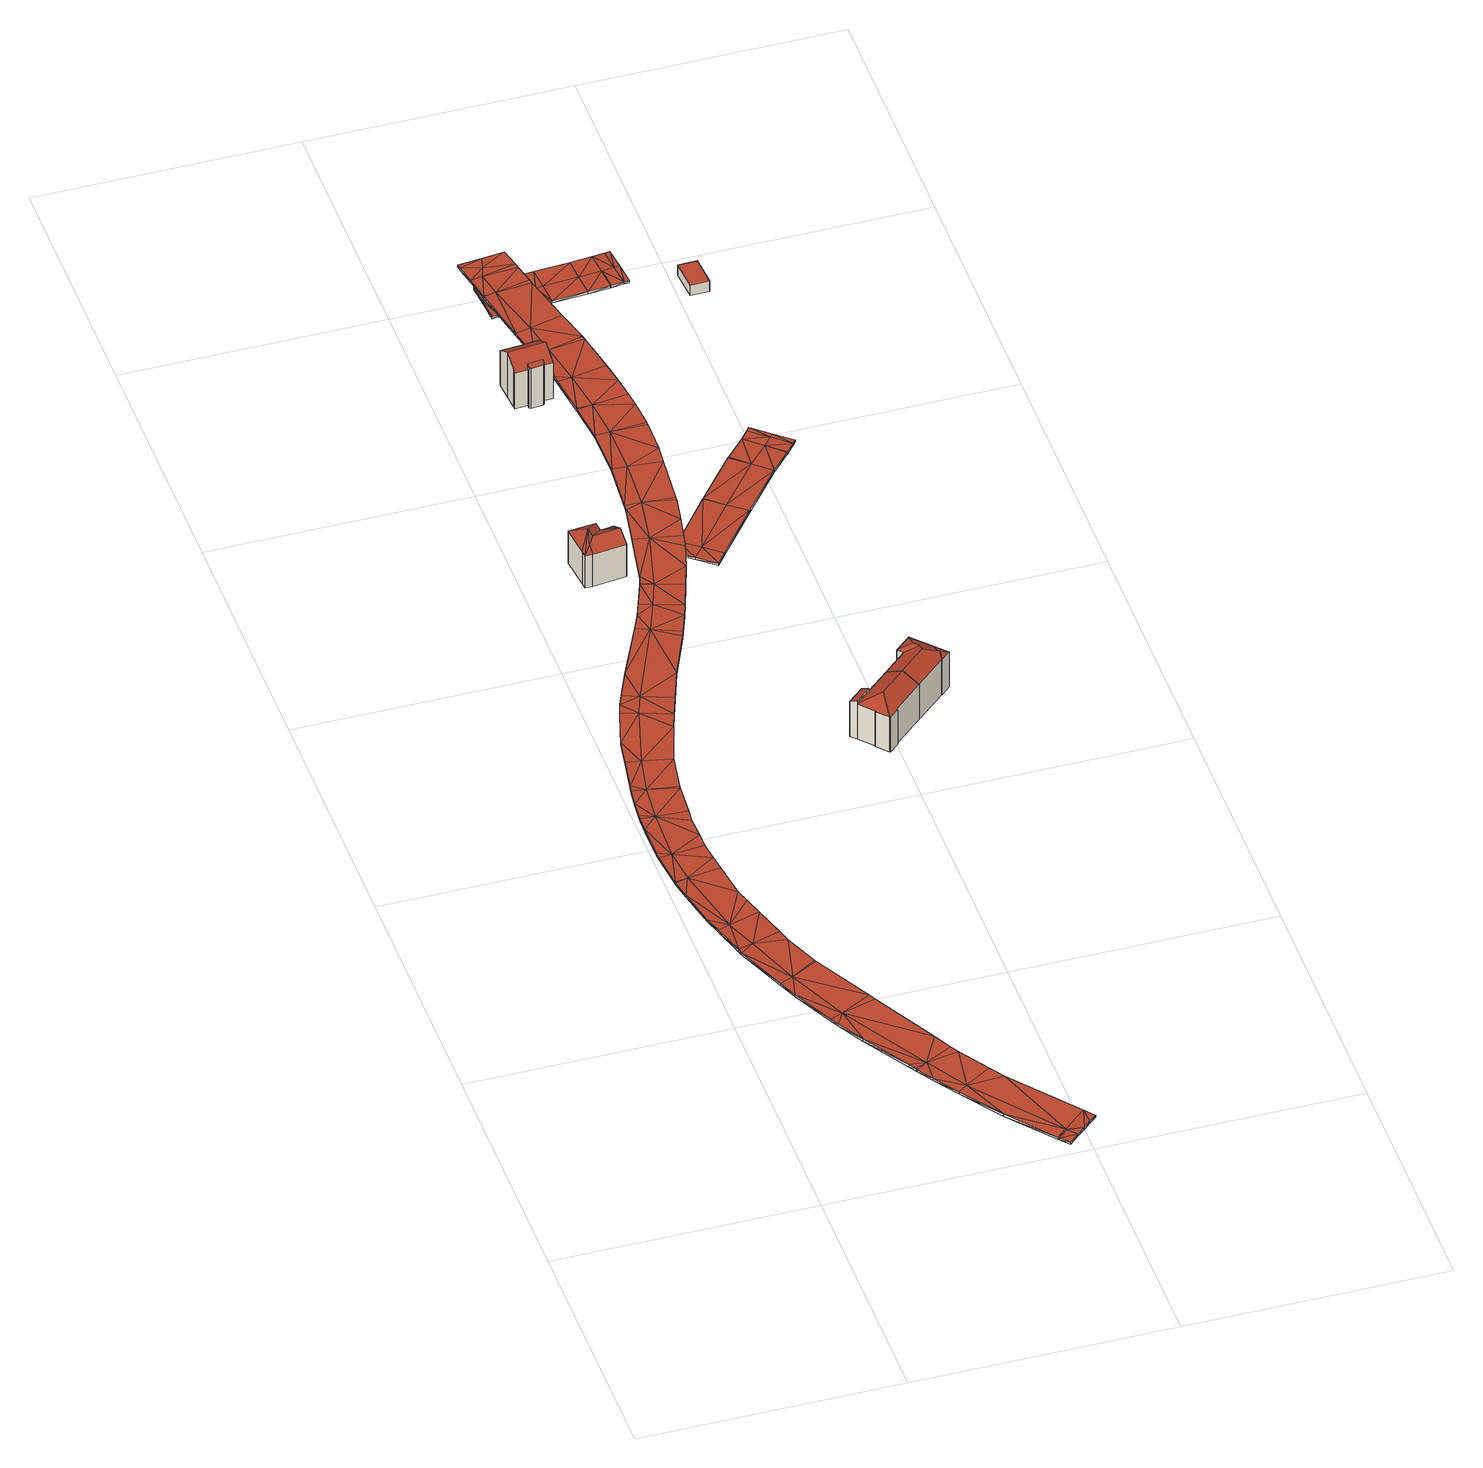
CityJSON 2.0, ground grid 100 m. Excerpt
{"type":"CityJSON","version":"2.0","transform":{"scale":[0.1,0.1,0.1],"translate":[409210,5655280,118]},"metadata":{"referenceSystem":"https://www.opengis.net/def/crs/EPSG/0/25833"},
"CityObjects":{
"building1":{"type":"Building","attributes":{"name":"Löbtauer Brücke","Stand_DGM":"2016","Stand_Basis-DLM":"2021","Gemeindeschluessel":"14612000","ObjektHoehe":1,"Stand_Laserscan":"2016","BodenHoehe":121,"Stand_3D-Stadtmodell":"2023","Geometrietyp2DReferenz":3000,"AbsoluteHoehe":123,"measuredHeight":1,"function":"53001_1800","roofType":"9999"},"geometry":[{"type":"MultiSurface","lod":"2","boundaries":[[[0,1,2]],[[3,4,5]],[[5,4,0]],[[6,3,7]],[[7,3,5]],[[8,6,7]],[[9,8,10]],[[10,8,7]],[[11,9,10]],[[12,13,14]],[[14,13,11]],[[14,11,10]],[[15,12,16]],[[16,12,14]],[[17,15,18]],[[18,15,16]],[[19,20,21]],[[21,20,18]],[[17,18,20]],[[22,19,23]],[[23,19,21]],[[24,22,25]],[[25,22,23]],[[26,27,28]],[[29,27,26]],[[30,31,32]],[[32,29,30]],[[30,29,33]],[[33,29,26]],[[33,26,34]],[[33,34,35]],[[36,37,38]],[[39,40,41]],[[41,40,42]],[[43,44,45]],[[45,44,46]],[[47,48,49]],[[49,48,45]],[[43,45,50]],[[50,45,48]],[[51,52,53]],[[53,52,49]],[[49,52,54]],[[49,54,47]],[[55,56,57]],[[57,56,53]],[[53,56,51]],[[58,59,60]],[[60,59,57]],[[57,59,55]],[[61,58,60]],[[61,60,62]],[[61,62,63]],[[63,62,64]],[[64,62,65]],[[64,65,66]],[[46,42,40]],[[67,68,69]],[[68,67,70]],[[66,65,69]],[[69,65,67]],[[71,72,70]],[[70,67,71]],[[73,72,71]],[[74,73,75]],[[75,73,71]],[[2,1,76]],[[76,74,75]],[[76,75,2]],[[4,1,0]],[[77,78,28]],[[77,28,27]],[[79,77,27]],[[79,27,29]],[[80,81,32]],[[32,81,29]],[[29,81,79]],[[82,83,38]],[[38,83,32]],[[32,83,80]],[[38,32,36]],[[36,32,31]],[[38,37,84]],[[85,86,87]],[[87,38,84]],[[87,84,85]],[[88,87,86]],[[88,86,89]],[[88,89,90]],[[91,92,93]],[[93,88,91]],[[91,88,90]],[[40,93,94]],[[94,93,92]],[[40,94,95]],[[40,95,96]],[[46,40,96]],[[46,96,97]],[[46,97,98]],[[45,46,98]],[[45,98,99]],[[45,99,100]],[[101,102,49]],[[49,45,100]],[[49,100,101]],[[103,104,53]],[[53,49,103]],[[103,49,102]],[[57,53,105]],[[105,53,104]],[[106,107,60]],[[60,57,106]],[[106,57,105]],[[60,107,62]],[[62,107,108]],[[62,108,109]],[[62,109,65]],[[65,109,110]],[[65,110,111]],[[65,111,112]],[[65,112,67]],[[67,112,113]],[[71,67,113]],[[71,113,114]],[[75,71,115]],[[75,115,116]],[[75,116,117]],[[114,115,71]],[[118,119,87]],[[120,121,38]],[[38,121,82]],[[87,119,122]],[[87,122,38]],[[38,122,120]],[[123,124,88]],[[88,124,87]],[[87,124,118]],[[125,126,93]],[[93,126,88]],[[88,126,123]],[[39,125,40]],[[40,125,93]],[[44,127,46]],[[46,127,42]],[[2,75,128]],[[2,128,129]],[[2,129,130]],[[117,128,75]],[[0,2,131]],[[131,2,130]],[[5,0,132]],[[5,132,133]],[[5,133,134]],[[131,132,0]],[[7,5,135]],[[7,135,136]],[[5,134,135]],[[10,7,137]],[[10,137,138]],[[7,136,137]],[[14,10,139]],[[14,139,140]],[[10,138,139]],[[16,14,140]],[[16,140,141]],[[142,143,18]],[[18,16,142]],[[142,16,141]],[[21,18,144]],[[21,144,145]],[[18,143,144]],[[23,21,145]],[[23,145,146]],[[25,23,146]],[[8,147,148]],[[9,11,149]],[[9,149,147]],[[11,13,150]],[[11,150,149]],[[13,12,151]],[[13,151,150]],[[12,15,152]],[[12,152,151]],[[15,17,153]],[[15,153,152]],[[17,20,154]],[[17,154,153]],[[20,19,155]],[[20,155,154]],[[19,22,156]],[[19,156,155]],[[22,24,157]],[[22,157,156]],[[24,25,158]],[[24,158,157]],[[25,146,159]],[[25,159,158]],[[146,145,160]],[[146,160,159]],[[145,144,161]],[[145,161,160]],[[144,143,162]],[[144,162,161]],[[143,142,163]],[[143,163,162]],[[142,141,164]],[[142,164,163]],[[141,140,165]],[[141,165,164]],[[140,139,166]],[[140,166,165]],[[139,138,167]],[[139,167,166]],[[138,137,168]],[[138,168,167]],[[137,136,169]],[[136,135,170]],[[137,169,168]],[[136,170,169]],[[135,134,171]],[[135,171,170]],[[134,133,172]],[[134,172,171]],[[133,132,173]],[[133,173,172]],[[132,131,174]],[[132,174,173]],[[131,130,175]],[[131,175,174]],[[130,129,176]],[[130,176,175]],[[129,128,177]],[[129,177,176]],[[128,117,178]],[[128,178,177]],[[117,116,179]],[[117,179,178]],[[116,115,180]],[[116,180,179]],[[115,114,181]],[[115,181,180]],[[114,113,182]],[[114,182,181]],[[113,112,183]],[[113,183,182]],[[112,111,184]],[[112,184,183]],[[111,110,185]],[[111,185,184]],[[110,109,186]],[[110,186,185]],[[109,108,187]],[[109,187,186]],[[108,107,188]],[[108,188,187]],[[107,106,189]],[[107,189,188]],[[106,105,190]],[[106,190,189]],[[105,104,191]],[[105,191,190]],[[104,103,192]],[[102,101,193]],[[104,192,191]],[[103,102,194]],[[103,194,192]],[[102,193,194]],[[101,100,195]],[[101,195,193]],[[100,99,196]],[[100,196,195]],[[99,98,197]],[[99,197,196]],[[98,97,198]],[[98,198,197]],[[97,96,199]],[[97,199,198]],[[96,95,200]],[[96,200,199]],[[95,94,201]],[[95,201,200]],[[94,92,202]],[[94,202,201]],[[92,91,203]],[[92,203,202]],[[91,90,204]],[[91,204,203]],[[90,89,205]],[[90,205,204]],[[89,86,206]],[[89,206,205]],[[86,85,207]],[[86,207,206]],[[85,84,208]],[[85,208,207]],[[84,37,209]],[[84,209,208]],[[37,36,210]],[[37,210,209]],[[36,31,211]],[[36,211,210]],[[31,30,212]],[[31,212,211]],[[30,33,213]],[[30,213,212]],[[33,35,214]],[[34,26,215]],[[33,214,213]],[[35,34,216]],[[35,216,214]],[[34,215,216]],[[26,28,217]],[[26,217,215]],[[120,218,219]],[[121,120,219]],[[121,219,220]],[[120,122,218]],[[122,119,221]],[[122,221,218]],[[119,118,222]],[[119,222,221]],[[118,124,223]],[[118,223,222]],[[124,123,224]],[[124,224,223]],[[123,126,225]],[[123,225,224]],[[126,125,226]],[[126,226,225]],[[125,39,227]],[[125,227,226]],[[39,41,228]],[[39,228,227]],[[41,42,229]],[[41,229,228]],[[42,127,230]],[[42,230,229]],[[127,44,231]],[[127,231,230]],[[44,43,232]],[[44,232,231]],[[43,50,233]],[[43,233,232]],[[50,48,234]],[[50,234,233]],[[48,47,235]],[[48,235,234]],[[28,78,236]],[[28,236,217]],[[78,77,237]],[[78,237,236]],[[77,79,238]],[[77,238,237]],[[79,81,239]],[[79,239,238]],[[81,80,240]],[[81,240,239]],[[80,83,241]],[[80,241,240]],[[83,82,242]],[[83,242,241]],[[82,121,220]],[[82,220,242]],[[54,243,244]],[[47,54,244]],[[47,244,235]],[[54,52,243]],[[52,51,245]],[[52,245,243]],[[51,56,246]],[[51,246,245]],[[56,55,247]],[[56,247,246]],[[55,59,248]],[[55,248,247]],[[59,58,249]],[[59,249,248]],[[58,61,250]],[[58,250,249]],[[61,63,251]],[[61,251,250]],[[63,64,252]],[[63,252,251]],[[64,66,253]],[[64,253,252]],[[66,69,254]],[[66,254,253]],[[69,68,255]],[[69,255,254]],[[68,70,256]],[[68,256,255]],[[70,72,257]],[[70,257,256]],[[72,73,258]],[[72,258,257]],[[73,74,259]],[[73,259,258]],[[74,76,260]],[[74,260,259]],[[76,1,261]],[[76,261,260]],[[1,4,262]],[[1,262,261]],[[4,3,263]],[[4,263,262]],[[3,6,264]],[[3,264,263]],[[6,8,148]],[[6,148,264]],[[8,9,147]],[[217,236,237]],[[265,217,237]],[[265,237,238]],[[266,265,238]],[[267,239,240]],[[266,239,267]],[[238,239,266]],[[268,241,242]],[[267,241,268]],[[240,241,267]],[[268,220,219]],[[242,220,268]],[[269,221,222]],[[218,221,269]],[[268,218,269]],[[219,218,268]],[[270,223,224]],[[269,223,270]],[[222,223,269]],[[271,225,226]],[[270,225,271]],[[224,225,270]],[[272,226,227]],[[271,226,272]],[[273,230,231]],[[229,230,273]],[[272,229,273]],[[228,272,227]],[[229,272,228]],[[274,231,232]],[[273,231,274]],[[275,234,235]],[[274,234,275]],[[233,274,232]],[[234,274,233]],[[276,243,245]],[[275,243,276]],[[244,243,275]],[[235,244,275]],[[277,246,247]],[[276,246,277]],[[247,248,277]],[[245,246,276]],[[278,248,249]],[[277,248,278]],[[278,249,250]],[[279,278,250]],[[251,279,250]],[[252,279,251]],[[280,279,252]],[[253,280,252]],[[254,255,281]],[[254,280,253]],[[281,280,254]],[[256,257,282]],[[256,281,255]],[[282,281,256]],[[282,257,258]],[[283,258,259]],[[282,258,283]],[[260,261,284]],[[283,259,260]],[[284,283,260]],[[285,261,262]],[[284,261,285]],[[286,262,263]],[[285,262,286]],[[287,263,264]],[[286,263,287]],[[287,264,148]],[[288,148,147]],[[287,148,288]],[[288,147,149]],[[289,150,151]],[[149,150,289]],[[288,149,289]],[[290,151,152]],[[289,151,290]],[[291,152,153]],[[290,152,291]],[[292,154,155]],[[291,154,292]],[[154,291,153]],[[293,155,156]],[[292,155,293]],[[158,156,157]],[[293,156,158]],[[217,265,215]],[[215,265,266]],[[215,266,213]],[[267,211,212]],[[212,266,267]],[[213,266,212]],[[216,215,213]],[[214,216,213]],[[268,209,210]],[[210,267,268]],[[211,267,210]],[[208,209,268]],[[269,206,207]],[[208,268,269]],[[207,208,269]],[[206,269,270]],[[205,206,270]],[[204,205,270]],[[271,202,203]],[[203,270,271]],[[204,270,203]],[[201,271,272]],[[202,271,201]],[[200,201,272]],[[199,200,272]],[[199,272,273]],[[198,199,273]],[[197,198,273]],[[197,273,274]],[[196,197,274]],[[195,196,274]],[[275,194,193]],[[195,274,275]],[[193,195,275]],[[276,191,192]],[[192,275,276]],[[194,275,192]],[[190,276,277]],[[191,276,190]],[[278,188,189]],[[189,277,278]],[[190,277,189]],[[279,188,278]],[[187,188,279]],[[186,187,279]],[[280,186,279]],[[185,186,280]],[[184,185,280]],[[183,184,280]],[[281,183,280]],[[179,180,283]],[[182,281,282]],[[181,182,282]],[[180,282,283]],[[178,179,283]],[[282,180,181]],[[177,283,284]],[[176,177,284]],[[175,176,284]],[[283,177,178]],[[174,284,285]],[[175,284,174]],[[173,285,286]],[[172,173,286]],[[171,172,286]],[[285,173,174]],[[170,286,287]],[[169,170,287]],[[170,171,286]],[[168,287,288]],[[167,168,288]],[[168,169,287]],[[166,288,289]],[[165,166,289]],[[166,167,288]],[[165,289,290]],[[164,165,290]],[[291,162,163]],[[163,290,291]],[[164,290,163]],[[161,291,292]],[[160,161,292]],[[161,162,291]],[[160,292,293]],[[159,160,293]],[[159,293,158]],[[182,183,281]]],"semantics":{"surfaces":[{"type":"RoofSurface"},{"type":"WallSurface"},{"type":"GroundSurface"}],"values":[0,0,0,0,0,0,0,0,0,0,0,0,0,0,0,0,0,0,0,0,0,0,0,0,0,0,0,0,0,0,0,0,0,0,0,0,0,0,0,0,0,0,0,0,0,0,0,0,0,0,0,0,0,0,0,0,0,0,0,0,0,0,0,0,0,0,0,0,0,0,0,0,0,0,0,0,0,0,0,0,0,0,0,0,0,0,0,0,0,0,0,0,0,0,0,0,0,0,0,0,0,0,0,0,0,0,0,0,0,0,0,0,0,0,0,0,0,0,0,0,0,0,0,0,0,0,0,0,0,0,0,0,0,0,0,0,0,0,0,0,0,0,0,0,0,0,0,0,0,0,0,0,0,0,0,0,0,0,0,0,0,0,0,0,0,0,0,0,0,0,0,0,0,0,1,1,1,1,1,1,1,1,1,1,1,1,1,1,1,1,1,1,1,1,1,1,1,1,1,1,1,1,1,1,1,1,1,1,1,1,1,1,1,1,1,1,1,1,1,1,1,1,1,1,1,1,1,1,1,1,1,1,1,1,1,1,1,1,1,1,1,1,1,1,1,1,1,1,1,1,1,1,1,1,1,1,1,1,1,1,1,1,1,1,1,1,1,1,1,1,1,1,1,1,1,1,1,1,1,1,1,1,1,1,1,1,1,1,1,1,1,1,1,1,1,1,1,1,1,1,1,1,1,1,1,1,1,1,1,1,1,1,1,1,1,1,1,1,1,1,1,1,1,1,1,1,1,1,1,1,1,1,1,1,1,1,1,1,1,1,1,1,1,1,1,1,1,1,1,1,1,1,1,1,1,1,1,1,1,1,1,1,1,1,1,1,1,1,1,1,1,1,1,1,1,1,1,1,1,1,1,1,1,1,1,1,1,1,1,1,1,1,1,1,1,1,1,1,1,1,1,1,1,1,1,1,1,1,1,1,2,2,2,2,2,2,2,2,2,2,2,2,2,2,2,2,2,2,2,2,2,2,2,2,2,2,2,2,2,2,2,2,2,2,2,2,2,2,2,2,2,2,2,2,2,2,2,2,2,2,2,2,2,2,2,2,2,2,2,2,2,2,2,2,2,2,2,2,2,2,2,2,2,2,2,2,2,2,2,2,2,2,2,2,2,2,2,2,2,2,2,2,2,2,2,2,2,2,2,2,2,2,2,2,2,2,2,2,2,2,2,2,2,2,2,2,2,2,2,2,2,2,2,2,2,2,2,2,2,2,2,2,2,2,2,2,2,2,2,2,2,2,2,2,2,2,2,2,2,2,2,2,2,2,2,2,2,2,2,2,2,2,2,2,2,2,2,2,2,2,2,2,2,2]}}]},
"building2":{"type":"Building","attributes":{"Dachtyp_tdc":"tdcFreeFormRoof","Gemeindeschluessel":14612000,"Dachneigung":31.28,"QualitaetDacherkennung":70,"Geometrietyp2DReferenz":"3000","measuredHeight":17.95,"function":"31001_9998","roofType":"5000"},"geometry":[{"type":"Solid","lod":"2","boundaries":[[[[294,295,296]],[[297,298,294,296,299]],[[297,299,300]],[[301,297,300]],[[302,297,301]],[[303,297,302]],[[303,298,297]],[[298,303,304]],[[305,304,303,306]],[[305,306,307]],[[304,294,298]],[[305,294,304]],[[305,295,294]],[[305,308,295]],[[308,305,307]],[[309,310,311,312,313,314,315,316,317,318]],[[308,307,310,309]],[[307,306,311,310]],[[306,303,312,311]],[[303,302,313,312]],[[302,301,314,313]],[[301,300,315,314]],[[300,299,316,315]],[[299,296,317,316]],[[296,295,318,317]],[[295,308,309,318]]]],"semantics":{"surfaces":[{"type":"RoofSurface"},{"type":"WallSurface"},{"type":"GroundSurface"}],"values":[[0,0,1,0,0,0,0,0,0,0,0,0,0,0,0,2,1,1,1,1,1,1,1,1,1,1]]}}]},
"building3":{"type":"Building","attributes":{"Gemeindeschluessel":14612000,"Geometrietyp2DReferenz":"3000","function":"31001_9998","roofType":"9999"},"children":["building3-1","building3-2"]},
"building3-1":{"type":"BuildingPart","attributes":{"Dachtyp_tdc":"tdcPolyFlatRoof","Dachneigung":24.51,"QualitaetDacherkennung":54,"Geometrietyp2DReferenz":"3000","measuredHeight":19.05,"roofType":"2100"},"parents":["building3"],"geometry":[{"type":"MultiSurface","lod":"2","boundaries":[[[319,320,321,322]],[[320,323,324,325,321]],[[326,327,328,329,330]],[[327,331,332,328]],[[331,319,322,332]],[[331,327,326,323,320,319]],[[322,321,325,329,328,332]]],"semantics":{"surfaces":[{"type":"WallSurface"},{"type":"RoofSurface"},{"type":"GroundSurface"}],"values":[0,0,0,0,0,1,2]}}]},
"building3-2":{"type":"BuildingPart","attributes":{"Dachtyp_tdc":"tdcGableRoof","Dachneigung":34,"QualitaetDacherkennung":69,"Geometrietyp2DReferenz":"3000","measuredHeight":20.68,"roofType":"3100"},"parents":["building3"],"geometry":[{"type":"MultiSurface","lod":"2","boundaries":[[[333,334,335,336]],[[334,337,338,335]],[[337,339,340,338]],[[339,341,342,340]],[[341,343,344,342]],[[343,345,346,344]],[[345,347,348,346]],[[347,349,350,348]],[[349,351,352,350]],[[351,330,329,352]],[[324,353,354,325]],[[353,355,356,354]],[[355,357,358,356]],[[357,359,360,358]],[[359,361,362,360]],[[361,333,336,362]],[[357,355,353,324,330,351,349,347]],[[347,345,343,341,339,337,334,333,361,359,357]],[[336,335,338,340,342,344,346,348,350,352,329,325,354,356,358,360,362]]],"semantics":{"surfaces":[{"type":"WallSurface"},{"type":"RoofSurface"},{"type":"GroundSurface"}],"values":[0,0,0,0,0,0,0,0,0,0,0,0,0,0,0,0,1,1,2]}}]},
"building4":{"type":"Building","attributes":{"Gemeindeschluessel":14612000,"Geometrietyp2DReferenz":"3000","function":"31001_9998","roofType":"9999"},"children":["building4-1","building4-2"]},
"building4-1":{"type":"BuildingPart","attributes":{"Dachtyp_tdc":"tdcPolyFlatRoof","Dachneigung":25.48,"QualitaetDacherkennung":39,"Geometrietyp2DReferenz":"3000","measuredHeight":17.35,"roofType":"2100"},"parents":["building4"],"geometry":[{"type":"MultiSurface","lod":"2","boundaries":[[[363,364,365,366,367]],[[364,368,369,365]],[[368,370,371,372,369]],[[368,364,363,370]],[[372,366,365,369]]],"semantics":{"surfaces":[{"type":"WallSurface"},{"type":"RoofSurface"},{"type":"GroundSurface"}],"values":[0,0,0,1,2]}}]},
"building4-2":{"type":"BuildingPart","attributes":{"Dachtyp_tdc":"tdcHipAndGableRoof","Dachneigung":27.22,"QualitaetDacherkennung":70,"Geometrietyp2DReferenz":"3000","measuredHeight":19.4,"roofType":"5000"},"parents":["building4"],"geometry":[{"type":"MultiSurface","lod":"2","boundaries":[[[373,374,375,376]],[[374,377,378,375]],[[377,379,380,378]],[[379,381,382,380]],[[381,383,384,382]],[[383,385,386,384]],[[385,387,388,386]],[[387,389,390,388]],[[389,367,366,390]],[[371,373,376,372]],[[367,389,387,385,391]],[[385,383,381,379,377,374,391]],[[374,373,371,367,391]],[[376,375,378,380,382,384,386,388,390,366,372]]],"semantics":{"surfaces":[{"type":"WallSurface"},{"type":"RoofSurface"},{"type":"GroundSurface"}],"values":[0,0,0,0,0,0,0,0,0,0,1,1,1,2]}}]},
"building5":{"type":"Building","attributes":{"Dachtyp_tdc":"tdcFreeFormRoof","Gemeindeschluessel":14612000,"Dachneigung":26.96,"QualitaetDacherkennung":73,"Geometrietyp2DReferenz":"3000","measuredHeight":19.59,"function":"31001_9998","roofType":"5000"},"geometry":[{"type":"Solid","lod":"2","boundaries":[[[[373,392,393,394]],[[392,395,396,393]],[[395,397,398,396]],[[397,399,400,398]],[[399,401,402,400]],[[401,403,404,402]],[[403,405,406,404]],[[405,407,408,406]],[[407,409,410,408]],[[409,373,394,410]],[[411,412,413,414,415,409,407]],[[416,411,407,405]],[[416,405,403]],[[412,411,416,403,401]],[[413,412,401,399]],[[417,418,414,413,399,397]],[[417,397,395]],[[418,417,395,392]],[[415,414,418,392,373]],[[415,373,409]],[[394,393,396,398,400,402,404,406,408,410]]]],"semantics":{"surfaces":[{"type":"WallSurface"},{"type":"RoofSurface"},{"type":"GroundSurface"}],"values":[[0,0,0,0,0,0,0,0,0,0,1,1,1,1,1,1,1,1,1,0,2]]}}]},
"building6":{"type":"Building","attributes":{"Stand_DGM":"2016","Stand_Basis-DLM":"2021","Gemeindeschluessel":"14612000","ObjektHoehe":1,"Stand_Laserscan":"2016","BodenHoehe":118.1,"Stand_3D-Stadtmodell":"2023","Geometrietyp2DReferenz":2000,"AbsoluteHoehe":119.1,"measuredHeight":1,"function":"53001_1800","roofType":"9999"},"geometry":[{"type":"MultiSurface","lod":"2","boundaries":[[[419,420,421]],[[422,423,419]],[[419,423,420]],[[421,420,424]],[[421,424,425]],[[425,424,426]],[[425,426,427]],[[427,426,428]],[[428,426,429]],[[429,426,430]],[[430,426,431]],[[430,431,432]],[[430,432,433]],[[433,432,434]],[[434,432,435]],[[423,436,420]],[[420,436,437]],[[420,437,438]],[[420,438,424]],[[424,438,439]],[[424,439,426]],[[426,439,431]],[[431,439,440]],[[431,440,441]],[[431,441,442]],[[431,442,443]],[[431,443,432]],[[432,443,435]],[[435,443,444]],[[423,422,445]],[[423,445,446]],[[422,419,447]],[[422,447,445]],[[419,421,448]],[[419,448,447]],[[421,425,449]],[[421,449,448]],[[425,427,450]],[[425,450,449]],[[427,428,451]],[[427,451,450]],[[428,429,452]],[[428,452,451]],[[429,430,453]],[[429,453,452]],[[430,433,454]],[[430,454,453]],[[433,434,455]],[[433,455,454]],[[434,435,456]],[[434,456,455]],[[435,444,457]],[[435,457,456]],[[444,443,458]],[[444,458,457]],[[443,442,459]],[[443,459,458]],[[442,441,460]],[[442,460,459]],[[441,440,461]],[[441,461,460]],[[440,439,462]],[[440,462,461]],[[439,438,463]],[[439,463,462]],[[438,437,464]],[[438,464,463]],[[437,436,465]],[[437,465,464]],[[436,423,446]],[[436,446,465]],[[447,446,445]],[[466,446,447]],[[448,466,447]],[[467,466,448]],[[449,467,448]],[[468,467,449]],[[450,468,449]],[[451,468,450]],[[452,468,451]],[[453,468,452]],[[469,468,453]],[[470,469,453]],[[454,470,453]],[[455,470,454]],[[456,470,455]],[[466,465,446]],[[464,465,466]],[[463,464,466]],[[467,463,466]],[[462,463,467]],[[468,462,467]],[[469,462,468]],[[461,462,469]],[[460,461,469]],[[459,460,469]],[[458,459,469]],[[470,458,469]],[[456,458,470]],[[457,458,456]]],"semantics":{"surfaces":[{"type":"RoofSurface"},{"type":"WallSurface"},{"type":"GroundSurface"}],"values":[0,0,0,0,0,0,0,0,0,0,0,0,0,0,0,0,0,0,0,0,0,0,0,0,0,0,0,0,0,1,1,1,1,1,1,1,1,1,1,1,1,1,1,1,1,1,1,1,1,1,1,1,1,1,1,1,1,1,1,1,1,1,1,1,1,1,1,1,1,1,1,2,2,2,2,2,2,2,2,2,2,2,2,2,2,2,2,2,2,2,2,2,2,2,2,2,2,2,2,2]}}]},
"building7":{"type":"Building","attributes":{"Stand_DGM":"2016","Stand_Basis-DLM":"2021","Gemeindeschluessel":"14612000","ObjektHoehe":1,"Stand_Laserscan":"2016","BodenHoehe":118.1,"Stand_3D-Stadtmodell":"2023","Geometrietyp2DReferenz":2000,"AbsoluteHoehe":119.1,"measuredHeight":1,"function":"53001_1800","roofType":"9999"},"geometry":[{"type":"MultiSurface","lod":"2","boundaries":[[[471,472,473]],[[473,472,474]],[[475,476,477]],[[475,477,472]],[[475,472,471]],[[478,479,475]],[[475,479,480]],[[475,480,476]],[[481,482,478]],[[478,482,479]],[[481,483,482]],[[484,485,486]],[[484,486,483]],[[483,486,482]],[[487,471,488]],[[488,471,473]],[[489,475,471]],[[489,471,487]],[[490,478,489]],[[489,478,475]],[[491,481,490]],[[490,481,478]],[[483,481,491]],[[492,484,493]],[[493,484,483]],[[493,483,491]],[[474,494,495]],[[473,474,495]],[[473,495,496]],[[474,472,494]],[[472,477,497]],[[472,497,494]],[[477,476,498]],[[477,498,497]],[[476,480,499]],[[476,499,498]],[[480,479,500]],[[480,500,499]],[[479,482,501]],[[479,501,500]],[[482,486,502]],[[482,502,501]],[[486,485,503]],[[486,503,502]],[[485,484,504]],[[485,504,503]],[[484,492,505]],[[484,505,504]],[[492,493,506]],[[492,506,505]],[[493,491,507]],[[493,507,506]],[[491,490,508]],[[491,508,507]],[[490,489,509]],[[490,509,508]],[[489,487,510]],[[489,510,509]],[[487,488,511]],[[487,511,510]],[[488,473,496]],[[488,496,511]],[[494,497,512]],[[513,494,512]],[[512,500,514]],[[499,500,512]],[[498,499,512]],[[514,501,515]],[[500,501,514]],[[501,516,515]],[[502,503,504]],[[516,502,504]],[[501,502,516]],[[511,513,510]],[[496,513,511]],[[513,512,509]],[[510,513,509]],[[509,514,508]],[[512,514,509]],[[508,515,507]],[[514,515,508]],[[507,515,516]],[[504,505,506]],[[516,504,506]],[[507,516,506]],[[496,494,513]],[[495,494,496]],[[497,498,512]]],"semantics":{"surfaces":[{"type":"RoofSurface"},{"type":"WallSurface"},{"type":"GroundSurface"}],"values":[0,0,0,0,0,0,0,0,0,0,0,0,0,0,0,0,0,0,0,0,0,0,0,0,0,0,1,1,1,1,1,1,1,1,1,1,1,1,1,1,1,1,1,1,1,1,1,1,1,1,1,1,1,1,1,1,1,1,1,1,1,1,2,2,2,2,2,2,2,2,2,2,2,2,2,2,2,2,2,2,2,2,2,2,2,2,2,2]}}]},
"building8":{"type":"Building","attributes":{"Dachtyp_tdc":"tdcPolyFlatRoof","Gemeindeschluessel":14612000,"Dachneigung":0,"QualitaetDacherkennung":95,"Geometrietyp2DReferenz":"3000","measuredHeight":4.56,"function":"31001_2000","roofType":"1000"},"geometry":[{"type":"Solid","lod":"2","boundaries":[[[[517,518,519,520]],[[518,521,522,519]],[[521,523,524,522]],[[523,517,520,524]],[[523,521,518,517]],[[520,519,522,524]]]],"semantics":{"surfaces":[{"type":"WallSurface"},{"type":"RoofSurface"},{"type":"GroundSurface"}],"values":[[0,0,0,0,1,2]]}}]}
},
"vertices":[
[540,3946,42],[468,3750,43],[527,3746,43],[483,4141,42],[484,3950,42],[538,4142,42],[467,4293,42],[524,4299,42],[466,4297,42],[447,4457,41],[500,4463,41],[443,4486,41],[413,4617,41],[413,4615,41],[469,4628,41],[386,4749,41],[442,4761,41],[341,4971,40],[385,4980,40],[322,5068,40],[340,4975,40],[366,5076,40],[307,5143,40],[380,5121,40],[304,5161,40],[394,5169,40],[984,67,50],[925,73,50],[954,42,50],[921,79,50],[803,417,49],[765,475,49],[663,408,49],[1010,158,50],[1013,93,50],[1042,118,50],[689,591,49],[672,623,49],[567,567,49],[88,1470,47],[134,1483,47],[70,1532,47],[38,1681,47],[10,1903,46],[24,1763,46],[57,1908,46],[72,1768,46],[9,2121,46],[8,2065,46],[64,2120,46],[7,1931,46],[25,2275,45],[16,2208,46],[78,2268,45],[10,2142,46],[51,2429,45],[29,2302,45],[107,2419,45],[113,2686,45],[70,2536,45],[177,2667,45],[126,2728,45],[207,2751,45],[147,2777,45],[195,2885,44],[351,3085,44],[301,3108,44],[401,3211,44],[352,3229,44],[330,3170,44],[389,3327,43],[437,3315,43],[390,3330,43],[403,3369,43],[438,3567,43],[497,3557,43],[466,3724,43],[886,41,50],[915,5,50],[883,45,50],[627,384,49],[738,221,50],[524,540,49],[562,480,49],[635,692,49],[498,950,48],[485,976,48],[366,913,48],[260,1148,48],[364,1204,48],[360,1211,48],[305,1348,47],[291,1396,47],[182,1364,47],[254,1519,47],[233,1590,47],[217,1644,47],[198,1785,46],[190,1848,46],[182,1919,46],[181,1978,46],[179,2059,46],[183,2111,46],[193,2239,46],[194,2248,45],[219,2395,45],[271,2563,45],[293,2625,45],[324,2708,45],[369,2835,44],[449,3017,44],[459,3043,44],[490,3124,44],[508,3175,44],[543,3279,43],[575,3373,43],[603,3477,43],[615,3532,43],[319,890,48],[334,860,48],[503,576,49],[519,548,49],[394,756,48],[210,1128,48],[238,1057,48],[124,1347,47],[130,1328,47],[24,1756,46],[633,3621,43],[650,3725,43],[651,3735,43],[668,3934,42],[675,4009,42],[677,4141,42],[677,4152,42],[669,4260,42],[661,4318,42],[650,4401,41],[635,4487,41],[606,4647,41],[603,4661,41],[570,4792,41],[521,4992,40],[518,5008,40],[501,5084,40],[497,5105,40],[480,5180,40],[447,4457,31],[466,4297,32],[443,4486,31],[413,4615,31],[413,4617,31],[386,4749,31],[341,4971,30],[340,4975,30],[322,5068,30],[307,5143,30],[304,5161,30],[394,5169,30],[480,5180,30],[497,5105,30],[501,5084,30],[518,5008,30],[521,4992,30],[570,4792,31],[603,4661,31],[606,4647,31],[635,4487,31],[650,4401,31],[661,4318,32],[669,4260,32],[677,4152,32],[677,4141,32],[675,4009,32],[668,3934,32],[651,3735,33],[650,3725,33],[633,3621,33],[615,3532,33],[603,3477,33],[575,3373,33],[543,3279,33],[508,3175,34],[490,3124,34],[459,3043,34],[449,3017,34],[369,2835,34],[324,2708,35],[293,2625,35],[271,2563,35],[219,2395,35],[194,2248,35],[193,2239,36],[179,2059,36],[183,2111,36],[181,1978,36],[182,1919,36],[190,1848,36],[198,1785,36],[217,1644,37],[233,1590,37],[254,1519,37],[291,1396,37],[305,1348,37],[360,1211,38],[364,1204,38],[485,976,38],[498,950,38],[635,692,39],[672,623,39],[689,591,39],[765,475,39],[803,417,39],[1010,158,40],[1042,118,40],[984,67,40],[1013,93,40],[954,42,40],[394,756,38],[503,576,39],[519,548,39],[334,860,38],[319,890,38],[238,1057,38],[210,1128,38],[130,1328,37],[124,1347,37],[88,1470,37],[70,1532,37],[38,1681,37],[24,1756,36],[24,1763,36],[10,1903,36],[7,1931,36],[8,2065,36],[9,2121,36],[915,5,40],[886,41,40],[883,45,40],[738,221,40],[627,384,39],[562,480,39],[524,540,39],[16,2208,36],[10,2142,36],[25,2275,35],[29,2302,35],[51,2429,35],[70,2536,35],[113,2686,35],[126,2728,35],[147,2777,35],[195,2885,34],[301,3108,34],[330,3170,34],[352,3229,34],[389,3327,33],[390,3330,33],[403,3369,33],[438,3567,33],[466,3724,33],[468,3750,33],[484,3950,32],[483,4141,32],[467,4293,32],[925,73,40],[921,79,40],[663,408,39],[567,567,39],[366,913,38],[260,1148,38],[182,1364,37],[134,1483,37],[72,1768,36],[57,1908,36],[64,2120,36],[78,2268,35],[107,2419,35],[177,2667,35],[207,2751,35],[351,3085,34],[401,3211,34],[437,3315,33],[497,3557,33],[527,3746,33],[540,3946,32],[538,4142,32],[524,4299,32],[500,4463,31],[469,4628,31],[442,4761,31],[385,4980,30],[366,5076,30],[380,5121,30],
[239,3433,175],[214,3402,158],[242,3404,158],[364,3473,191],[262,3461,191],[370,3419,158],[358,3527,158],[346,3525,158],[335,3524,158],[306,3521,158],[260,3463,190],[256,3502,190],[302,3560,158],[198,3549,158],[211,3430,158],[211,3430,11],[198,3549,11],[302,3560,11],[306,3521,11],[335,3524,11],[346,3525,11],[358,3527,11],[370,3419,11],[242,3404,11],[214,3402,11],
[323,4379,195],[319,4383,197],[319,4383,13],[323,4379,13],[318,4398,204],[318,4398,176],[318,4398,13],[375,4403,204],[376,4389,197],[376,4389,13],[375,4403,13],[375,4403,176],[373,4384,195],[373,4384,13],
[290,4532,173],[290,4528,176],[290,4528,13],[290,4532,13],[368,4535,176],[368,4535,13],[367,4539,173],[367,4539,13],[397,4542,173],[397,4542,13],[397,4538,176],[397,4538,13],[401,4538,176],[401,4538,13],[408,4473,220],[408,4473,13],[414,4407,176],[414,4407,13],[375,4404,176],[375,4404,13],[270,4394,176],[270,4394,13],[269,4405,184],[269,4405,13],[265,4460,220],[265,4460,13],[260,4525,176],[260,4525,13],[260,4529,173],[260,4529,13],
[870,2331,194],[850,2353,180],[850,2353,21],[870,2331,21],[870,2331,181],[911,2408,180],[911,2408,21],[930,2386,194],[930,2386,181],[930,2386,21],
[1019,2466,181],[1064,2416,215],[1064,2416,21],[1019,2466,21],[1109,2367,180],[1109,2367,21],[994,2263,181],[994,2263,21],[996,2261,179],[996,2261,21],[960,2229,179],[960,2229,21],[958,2231,180],[958,2231,21],[919,2274,180],[919,2274,21],[920,2275,181],[920,2275,21],[965,2327,215],
[1108,2546,181],[1108,2546,20],[1019,2466,20],[1090,2566,181],[1090,2566,20],[1151,2620,181],[1151,2620,20],[1220,2545,181],[1220,2545,20],[1220,2546,181],[1220,2546,20],[1261,2501,181],[1261,2501,20],[1225,2468,181],[1225,2468,20],[1223,2470,181],[1223,2470,20],[1109,2367,181],[1109,2367,20],[1225,2504,194],[1218,2505,196],[1217,2504,196],[1164,2507,216],[1064,2417,216],[1227,2503,194],[1148,2563,202],[1166,2543,202],
[599,3545,11],[668,3491,11],[750,3736,11],[562,3498,11],[630,3444,11],[819,3681,11],[751,3737,11],[968,3864,11],[900,3920,11],[902,3922,11],[904,3924,11],[977,4002,11],[1042,3944,11],[1074,3982,11],[1006,4038,11],[1019,4053,11],[1086,3997,11],[699,3389,11],[736,3436,11],[887,3626,11],[1034,3807,11],[1106,3885,11],[1108,3886,11],[1109,3888,11],[1141,3925,11],[1154,3941,11],[562,3498,1],[630,3444,1],[599,3545,1],[750,3736,1],[751,3737,1],[900,3920,1],[902,3922,1],[904,3924,1],[977,4002,1],[1006,4038,1],[1019,4053,1],[1086,3997,1],[1154,3941,1],[1141,3925,1],[1109,3888,1],[1108,3886,1],[1106,3885,1],[1034,3807,1],[887,3626,1],[736,3436,1],[699,3389,1],[668,3491,1],[819,3681,1],[968,3864,1],[1042,3944,1],[1074,3982,1],
[831,5016,11],[840,4931,11],[851,5018,11],[860,4933,11],[783,5011,11],[790,4926,11],[791,4926,11],[698,5005,11],[705,4920,11],[789,4926,11],[564,4995,11],[570,4910,11],[538,4993,11],[339,4978,11],[345,4893,11],[370,4895,11],[823,5100,11],[842,5102,11],[775,5095,11],[692,5089,11],[557,5080,11],[332,5063,11],[358,5065,11],[840,4931,1],[860,4933,1],[851,5018,1],[791,4926,1],[790,4926,1],[789,4926,1],[705,4920,1],[570,4910,1],[370,4895,1],[345,4893,1],[339,4978,1],[332,5063,1],[358,5065,1],[557,5080,1],[692,5089,1],[775,5095,1],[823,5100,1],[842,5102,1],[783,5011,1],[831,5016,1],[698,5005,1],[564,4995,1],[538,4993,1],
[1039,4794,55],[1031,4913,55],[1031,4913,9],[1039,4794,9],[1103,4914,55],[1103,4914,9],[1110,4796,55],[1110,4796,9]
]}
